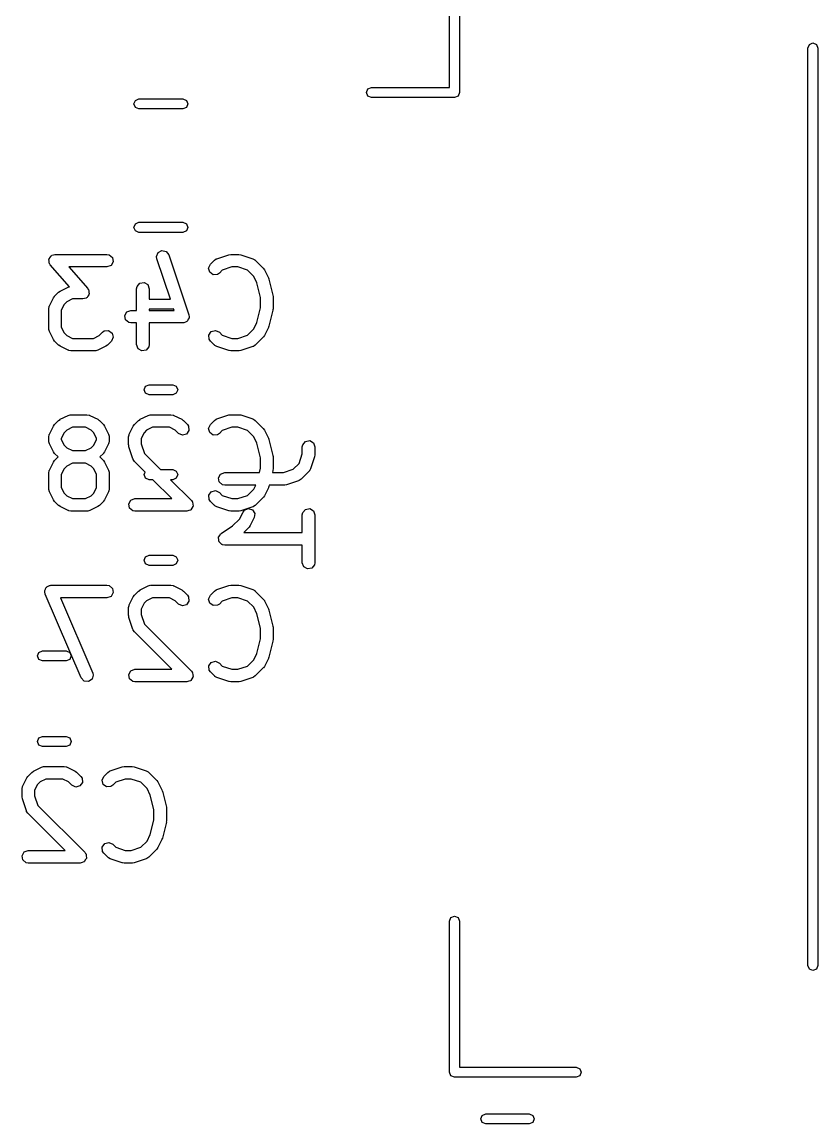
# Model space of a CAD drawing. Extents: x 0.17 to 5.44, y -2.52 to 1.79.
# Drawn here: x 3.13 to 3.503, y 0.811 to 1.327 of the extents above; entities that cross this region are included whole.
import ezdxf

# ---------------------------------------------------------------- set-up
doc = ezdxf.new("R2010")
doc.units = 0
doc.header["$MEASUREMENT"] = 0
doc.layers.add('BLACK', color=7, linetype='CONTINUOUS')

msp = doc.modelspace()

# ---------------------------------------------------------------- linework, layer by layer
at = {"layer": 'BLACK', "linetype": 'CONTINUOUS'}
for p, q in [((3.33031, 1.29665), (3.33031, 1.36516)), ((3.33504, 1.3628), (3.33504, 1.29429)), ((3.49843, 1.31516), (3.49912, 1.31683)), ((3.49843, 0.884843), (3.49843, 1.31516)), ((3.49912, 1.31683), (3.50079, 1.31752)), ((3.50079, 1.31752), (3.50246, 1.31683)), ((3.50246, 1.31683), (3.50315, 1.31516)), ((3.50315, 1.31516), (3.50315, 0.884843)), ((3.29134, 1.29429), (3.29203, 1.29596)), ((3.29203, 1.29262), (3.29134, 1.29429)), ((3.29203, 1.29596), (3.2937, 1.29665)), ((3.2937, 1.29193), (3.29203, 1.29262)), ((3.2937, 1.29665), (3.33031, 1.29665)), ((3.33268, 1.29193), (3.2937, 1.29193)), ((3.33435, 1.29262), (3.33268, 1.29193)), ((3.33504, 1.29429), (3.33435, 1.29262)), ((3.18235, 1.28894), (3.18304, 1.29061)), ((3.18304, 1.28727), (3.18235, 1.28894)), ((3.18304, 1.29061), (3.18471, 1.2913)), ((3.18471, 1.28657), (3.18304, 1.28727)), ((3.18471, 1.2913), (3.20529, 1.2913)), ((3.20529, 1.2913), (3.20696, 1.29061)), ((3.20696, 1.28727), (3.20529, 1.28657)), ((3.20696, 1.29061), (3.20765, 1.28894)), ((3.20765, 1.28894), (3.20696, 1.28727)), ((3.20529, 1.28657), (3.18471, 1.28657)), ((3.18235, 1.23106), (3.18304, 1.23273)), ((3.18304, 1.22939), (3.18235, 1.23106)), ((3.18304, 1.23273), (3.18471, 1.23343)), ((3.18471, 1.23343), (3.20529, 1.23343)), ((3.20529, 1.23343), (3.20696, 1.23273)), ((3.20696, 1.23273), (3.20765, 1.23106)), ((3.20765, 1.23106), (3.20696, 1.22939)), ((3.18471, 1.2287), (3.18304, 1.22939)), ((3.20529, 1.2287), (3.18471, 1.2287)), ((3.20696, 1.22939), (3.20529, 1.2287)), ((3.19373, 1.21925), (3.1955, 1.22021)), ((3.1955, 1.22021), (3.19748, 1.21981)), ((3.19748, 1.21981), (3.19874, 1.21823)), ((3.14241, 1.21593), (3.14253, 1.21613)), ((3.14255, 1.21515), (3.14241, 1.21593)), ((3.14252, 1.21637), (3.14302, 1.21699)), ((3.14253, 1.21613), (3.14252, 1.21637)), ((3.14257, 1.21435), (3.14255, 1.21515)), ((3.14302, 1.21699), (3.14342, 1.21768)), ((3.14342, 1.21768), (3.14364, 1.21776)), ((3.14364, 1.21776), (3.14379, 1.21794)), ((3.14379, 1.21794), (3.14457, 1.2181)), ((3.14457, 1.2181), (3.14532, 1.21837)), ((3.14532, 1.21837), (3.16969, 1.21837)), ((3.16969, 1.21837), (3.1707, 1.21819)), ((3.1707, 1.21819), (3.17225, 1.21689)), ((3.1726, 1.21491), (3.17159, 1.21316)), ((3.17225, 1.21689), (3.1726, 1.21491)), ((3.19299, 1.21737), (3.19373, 1.21925)), ((3.19314, 1.21636), (3.19299, 1.21737)), ((3.19944, 1.19744), (3.19314, 1.21636)), ((3.19874, 1.21823), (3.20811, 1.19011)), ((3.21822, 1.21376), (3.2201, 1.21563)), ((3.2201, 1.21563), (3.22094, 1.21622)), ((3.22094, 1.21622), (3.22111, 1.21623)), ((3.22111, 1.21623), (3.22125, 1.21634)), ((3.22125, 1.21634), (3.22687, 1.21822)), ((3.22687, 1.21822), (3.22775, 1.21835)), ((3.22775, 1.21835), (3.22781, 1.21837)), ((3.22781, 1.21837), (3.23156, 1.21837)), ((3.23156, 1.21837), (3.23243, 1.21822)), ((3.23243, 1.21822), (3.23249, 1.21822)), ((3.23249, 1.21822), (3.23812, 1.21634)), ((3.23812, 1.21634), (3.23902, 1.21586)), ((3.23902, 1.21586), (3.23911, 1.21571)), ((3.23911, 1.21571), (3.23927, 1.21563)), ((3.23927, 1.21563), (3.24302, 1.21188)), ((3.14274, 1.21406), (3.14257, 1.21435)), ((3.14276, 1.21394), (3.14274, 1.21406)), ((3.14287, 1.21385), (3.14276, 1.21394)), ((3.1431, 1.21347), (3.14287, 1.21385)), ((3.15206, 1.20323), (3.1431, 1.21347)), ((3.16969, 1.21247), (3.15183, 1.21247)), ((3.15183, 1.21247), (3.16066, 1.20236)), ((3.17159, 1.21316), (3.16969, 1.21247)), ((3.21737, 1.21193), (3.21822, 1.21376)), ((3.21789, 1.20997), (3.21737, 1.21193)), ((3.21955, 1.20882), (3.21789, 1.20997)), ((3.2224, 1.20958), (3.22156, 1.20899)), ((3.22378, 1.21096), (3.2224, 1.20958)), ((3.22829, 1.21247), (3.22378, 1.21096)), ((3.23108, 1.21247), (3.22829, 1.21247)), ((3.23559, 1.21096), (3.23108, 1.21247)), ((3.2385, 1.20804), (3.23559, 1.21096)), ((3.24302, 1.21188), (3.24353, 1.21116)), ((3.24353, 1.21116), (3.24357, 1.21111)), ((3.24357, 1.21111), (3.24545, 1.20736)), ((3.18379, 1.2033), (3.18509, 1.20485)), ((3.18509, 1.20485), (3.18708, 1.2052)), ((3.18708, 1.2052), (3.18883, 1.20419)), ((3.18883, 1.20419), (3.18952, 1.20229)), ((3.22156, 1.20899), (3.21955, 1.20882)), ((3.24002, 1.20501), (3.2385, 1.20804)), ((3.24173, 1.19818), (3.24002, 1.20501)), ((3.24545, 1.20736), (3.24559, 1.20688)), ((3.24559, 1.20688), (3.24567, 1.20676)), ((3.24567, 1.20676), (3.24755, 1.19926)), ((3.14511, 1.19876), (3.14698, 1.20063)), ((3.14698, 1.20063), (3.1477, 1.20114)), ((3.1477, 1.20114), (3.14775, 1.20119)), ((3.14775, 1.20119), (3.1515, 1.20306)), ((3.1515, 1.20306), (3.15206, 1.20323)), ((3.16066, 1.20236), (3.16089, 1.20198)), ((3.16124, 1.19947), (3.16074, 1.19885)), ((3.16089, 1.20198), (3.161, 1.2019)), ((3.161, 1.2019), (3.16102, 1.20178)), ((3.16102, 1.20178), (3.1612, 1.20149)), ((3.1612, 1.20149), (3.16121, 1.20069)), ((3.16121, 1.20069), (3.16135, 1.19991)), ((3.16135, 1.19991), (3.16123, 1.1997)), ((3.16123, 1.1997), (3.16124, 1.19947)), ((3.18361, 1.20229), (3.18379, 1.2033)), ((3.18361, 1.19212), (3.18361, 1.20229)), ((3.18952, 1.20229), (3.18952, 1.19744)), ((3.24755, 1.19926), (3.24759, 1.19867)), ((3.14237, 1.19292), (3.14254, 1.19393)), ((3.14254, 1.19393), (3.14266, 1.19407)), ((3.14266, 1.19407), (3.14268, 1.19424)), ((3.14268, 1.19424), (3.14455, 1.19799)), ((3.14455, 1.19799), (3.14508, 1.1987)), ((3.14508, 1.1987), (3.14511, 1.19876)), ((3.14962, 1.19492), (3.14827, 1.19222)), ((3.15082, 1.19612), (3.14962, 1.19492)), ((3.15351, 1.19747), (3.15082, 1.19612)), ((3.15844, 1.19747), (3.15351, 1.19747)), ((3.15919, 1.19774), (3.15844, 1.19747)), ((3.15997, 1.19789), (3.15919, 1.19774)), ((3.16012, 1.19808), (3.15997, 1.19789)), ((3.16034, 1.19816), (3.16012, 1.19808)), ((3.16074, 1.19885), (3.16034, 1.19816)), ((3.18952, 1.19744), (3.19944, 1.19744)), ((3.24173, 1.19328), (3.24173, 1.19818)), ((3.24759, 1.19867), (3.24763, 1.19855)), ((3.24763, 1.19855), (3.24763, 1.19292)), ((3.14237, 1.18355), (3.14237, 1.19292)), ((3.14827, 1.19222), (3.14827, 1.18424)), ((3.17803, 1.18968), (3.17904, 1.19143)), ((3.17838, 1.18769), (3.17803, 1.18968)), ((3.17904, 1.19143), (3.18094, 1.19212)), ((3.18094, 1.19212), (3.18361, 1.19212)), ((3.20053, 1.19272), (3.18952, 1.19272)), ((3.18952, 1.19272), (3.18952, 1.19212)), ((3.18952, 1.19212), (3.20121, 1.19212)), ((3.20096, 1.19289), (3.20053, 1.19272)), ((3.20121, 1.19212), (3.20096, 1.19289)), ((3.20822, 1.18866), (3.20782, 1.18796)), ((3.20811, 1.19011), (3.20826, 1.18909)), ((3.20826, 1.18909), (3.20818, 1.18888)), ((3.20818, 1.18888), (3.20822, 1.18866)), ((3.24002, 1.18645), (3.24173, 1.19328)), ((3.24755, 1.1922), (3.24567, 1.18471)), ((3.24763, 1.19292), (3.24753, 1.19234)), ((3.24753, 1.19234), (3.24755, 1.1922)), ((3.14243, 1.18338), (3.14237, 1.18355)), ((3.14239, 1.18321), (3.14243, 1.18338)), ((3.14827, 1.18424), (3.14962, 1.18155)), ((3.17993, 1.1864), (3.17838, 1.18769)), ((3.18094, 1.18622), (3.17993, 1.1864)), ((3.18361, 1.18622), (3.18094, 1.18622)), ((3.18361, 1.17605), (3.18361, 1.18622)), ((3.20531, 1.18622), (3.18952, 1.18622)), ((3.18952, 1.18622), (3.18952, 1.17605)), ((3.20552, 1.1863), (3.20531, 1.18622)), ((3.20574, 1.18625), (3.20552, 1.1863)), ((3.20645, 1.18663), (3.20574, 1.18625)), ((3.20721, 1.18691), (3.20645, 1.18663)), ((3.20732, 1.1871), (3.20721, 1.18691)), ((3.20752, 1.18721), (3.20732, 1.1871)), ((3.20782, 1.18796), (3.20752, 1.18721)), ((3.23559, 1.1805), (3.2385, 1.18342)), ((3.2385, 1.18342), (3.24002, 1.18645)), ((3.24545, 1.1841), (3.24357, 1.18035)), ((3.24546, 1.18424), (3.24545, 1.1841)), ((3.24567, 1.18471), (3.24546, 1.18424)), ((3.14268, 1.18223), (3.14239, 1.18321)), ((3.14455, 1.17848), (3.14268, 1.18223)), ((3.1446, 1.17843), (3.14455, 1.17848)), ((3.14511, 1.17771), (3.1446, 1.17843)), ((3.14962, 1.18155), (3.15082, 1.18035)), ((3.15082, 1.18035), (3.15351, 1.179)), ((3.15351, 1.179), (3.16337, 1.179)), ((3.16337, 1.179), (3.16607, 1.18035)), ((3.16607, 1.18035), (3.1676, 1.18189)), ((3.1676, 1.18189), (3.16844, 1.18247)), ((3.16844, 1.18247), (3.17045, 1.18265)), ((3.17045, 1.18265), (3.17211, 1.18149)), ((3.17263, 1.17954), (3.17178, 1.17771)), ((3.17211, 1.18149), (3.17263, 1.17954)), ((3.21746, 1.18056), (3.21862, 1.18222)), ((3.21763, 1.17855), (3.21746, 1.18056)), ((3.21822, 1.17771), (3.21763, 1.17855)), ((3.21862, 1.18222), (3.22057, 1.18274)), ((3.22057, 1.18274), (3.2224, 1.18189)), ((3.2224, 1.18189), (3.22378, 1.1805)), ((3.22378, 1.1805), (3.22829, 1.179)), ((3.22829, 1.179), (3.23108, 1.179)), ((3.23108, 1.179), (3.23559, 1.1805)), ((3.24302, 1.17958), (3.23927, 1.17583)), ((3.24305, 1.17964), (3.24302, 1.17958)), ((3.24357, 1.18035), (3.24305, 1.17964)), ((3.14698, 1.17583), (3.14511, 1.17771)), ((3.14704, 1.17581), (3.14698, 1.17583)), ((3.14775, 1.17528), (3.14704, 1.17581)), ((3.1515, 1.17341), (3.14775, 1.17528)), ((3.15167, 1.17339), (3.1515, 1.17341)), ((3.15181, 1.17327), (3.15167, 1.17339)), ((3.15282, 1.1731), (3.15181, 1.17327)), ((3.16407, 1.1731), (3.15282, 1.1731)), ((3.16423, 1.17316), (3.16407, 1.1731)), ((3.1644, 1.17311), (3.16423, 1.17316)), ((3.16539, 1.17341), (3.1644, 1.17311)), ((3.16914, 1.17528), (3.16539, 1.17341)), ((3.16918, 1.17533), (3.16914, 1.17528)), ((3.1699, 1.17583), (3.16918, 1.17533)), ((3.17178, 1.17771), (3.1699, 1.17583)), ((3.1843, 1.17415), (3.18361, 1.17605)), ((3.18605, 1.17314), (3.1843, 1.17415)), ((3.18804, 1.17349), (3.18605, 1.17314)), ((3.18934, 1.17504), (3.18804, 1.17349)), ((3.18952, 1.17605), (3.18934, 1.17504)), ((3.2201, 1.17583), (3.21822, 1.17771)), ((3.22026, 1.17576), (3.2201, 1.17583)), ((3.22035, 1.17561), (3.22026, 1.17576)), ((3.22125, 1.17512), (3.22035, 1.17561)), ((3.22687, 1.17325), (3.22125, 1.17512)), ((3.22694, 1.17325), (3.22687, 1.17325)), ((3.22781, 1.1731), (3.22694, 1.17325)), ((3.23156, 1.1731), (3.22781, 1.1731)), ((3.23162, 1.17312), (3.23156, 1.1731)), ((3.23249, 1.17325), (3.23162, 1.17312)), ((3.23812, 1.17512), (3.23249, 1.17325)), ((3.23825, 1.17523), (3.23812, 1.17512)), ((3.23843, 1.17525), (3.23825, 1.17523)), ((3.23927, 1.17583), (3.23843, 1.17525)), ((3.1871, 1.15492), (3.1878, 1.15659)), ((3.1878, 1.15325), (3.1871, 1.15492)), ((3.1878, 1.15659), (3.18947, 1.15728)), ((3.18947, 1.15256), (3.1878, 1.15325)), ((3.18947, 1.15728), (3.20053, 1.15728)), ((3.20053, 1.15256), (3.18947, 1.15256)), ((3.20053, 1.15728), (3.2022, 1.15659)), ((3.2022, 1.15325), (3.20053, 1.15256)), ((3.2022, 1.15659), (3.2029, 1.15492)), ((3.2029, 1.15492), (3.2022, 1.15325)), ((3.14775, 1.14103), (3.1515, 1.1429)), ((3.1515, 1.1429), (3.15248, 1.14319)), ((3.15248, 1.14319), (3.15265, 1.14315)), ((3.15265, 1.14315), (3.15282, 1.14321)), ((3.15282, 1.14321), (3.16032, 1.14321)), ((3.16032, 1.14321), (3.16133, 1.14304)), ((3.16133, 1.14304), (3.16146, 1.14292)), ((3.16146, 1.14292), (3.16164, 1.1429)), ((3.16164, 1.1429), (3.16539, 1.14103)), ((3.18524, 1.14103), (3.18899, 1.1429)), ((3.18899, 1.1429), (3.18998, 1.14319)), ((3.18998, 1.14319), (3.19015, 1.14315)), ((3.19015, 1.14315), (3.19031, 1.14321)), ((3.19031, 1.14321), (3.19969, 1.14321)), ((3.19969, 1.14321), (3.2007, 1.14304)), ((3.2007, 1.14304), (3.20083, 1.14292)), ((3.20083, 1.14292), (3.20101, 1.1429)), ((3.20101, 1.1429), (3.20476, 1.14103)), ((3.22125, 1.14119), (3.22687, 1.14306)), ((3.22687, 1.14306), (3.22775, 1.14319)), ((3.22775, 1.14319), (3.22781, 1.14321)), ((3.22781, 1.14321), (3.23156, 1.14321)), ((3.23156, 1.14321), (3.23243, 1.14306)), ((3.23243, 1.14306), (3.23249, 1.14306)), ((3.23249, 1.14306), (3.23812, 1.14119)), ((3.14268, 1.13408), (3.14455, 1.13783)), ((3.14455, 1.13783), (3.14508, 1.13854)), ((3.14508, 1.13854), (3.14511, 1.1386)), ((3.14511, 1.1386), (3.14698, 1.14047)), ((3.14698, 1.14047), (3.1477, 1.14098)), ((3.1477, 1.14098), (3.14775, 1.14103)), ((3.15351, 1.13731), (3.15082, 1.13596)), ((3.15962, 1.13731), (3.15351, 1.13731)), ((3.16232, 1.13596), (3.15962, 1.13731)), ((3.16539, 1.14103), (3.1661, 1.1405)), ((3.1661, 1.1405), (3.16615, 1.14047)), ((3.16615, 1.14047), (3.16803, 1.1386)), ((3.16803, 1.1386), (3.16854, 1.13788)), ((3.16854, 1.13788), (3.16858, 1.13783)), ((3.16858, 1.13783), (3.17046, 1.13408)), ((3.18017, 1.13408), (3.18205, 1.13783)), ((3.18205, 1.13783), (3.18257, 1.13854)), ((3.18257, 1.13854), (3.1826, 1.1386)), ((3.1826, 1.1386), (3.18448, 1.14047)), ((3.18448, 1.14047), (3.1852, 1.14098)), ((3.1852, 1.14098), (3.18524, 1.14103)), ((3.19101, 1.13731), (3.18831, 1.13596)), ((3.19899, 1.13731), (3.19101, 1.13731)), ((3.20169, 1.13596), (3.19899, 1.13731)), ((3.20476, 1.14103), (3.20547, 1.1405)), ((3.20547, 1.1405), (3.20552, 1.14047)), ((3.20552, 1.14047), (3.2074, 1.1386)), ((3.2074, 1.1386), (3.20799, 1.13776)), ((3.20799, 1.13776), (3.20816, 1.13575)), ((3.21737, 1.13677), (3.21822, 1.1386)), ((3.21822, 1.1386), (3.2201, 1.14047)), ((3.2201, 1.14047), (3.22094, 1.14106)), ((3.22094, 1.14106), (3.22111, 1.14108)), ((3.22111, 1.14108), (3.22125, 1.14119)), ((3.22829, 1.13731), (3.22378, 1.13581)), ((3.23108, 1.13731), (3.22829, 1.13731)), ((3.23559, 1.13581), (3.23108, 1.13731)), ((3.23812, 1.14119), (3.23902, 1.1407)), ((3.23902, 1.1407), (3.23911, 1.14055)), ((3.23911, 1.14055), (3.23927, 1.14047)), ((3.23927, 1.14047), (3.24302, 1.13672)), ((3.14237, 1.13276), (3.14254, 1.13377)), ((3.14237, 1.13089), (3.14237, 1.13276)), ((3.14254, 1.13377), (3.14266, 1.13391)), ((3.14266, 1.13391), (3.14268, 1.13408)), ((3.14962, 1.13476), (3.14827, 1.13206)), ((3.14827, 1.13206), (3.14827, 1.13158)), ((3.15082, 1.13596), (3.14962, 1.13476)), ((3.16351, 1.13476), (3.16232, 1.13596)), ((3.16486, 1.13206), (3.16351, 1.13476)), ((3.16486, 1.13158), (3.16486, 1.13206)), ((3.17046, 1.13408), (3.17075, 1.1331)), ((3.17075, 1.1331), (3.17071, 1.13293)), ((3.17071, 1.13293), (3.17077, 1.13276)), ((3.17077, 1.13276), (3.17077, 1.13089)), ((3.17986, 1.13276), (3.18004, 1.13377)), ((3.17986, 1.12901), (3.17986, 1.13276)), ((3.18004, 1.13377), (3.18015, 1.13391)), ((3.18015, 1.13391), (3.18017, 1.13408)), ((3.18712, 1.13476), (3.18577, 1.13206)), ((3.18577, 1.13206), (3.18577, 1.12949)), ((3.18831, 1.13596), (3.18712, 1.13476)), ((3.20322, 1.13442), (3.20169, 1.13596)), ((3.20505, 1.13357), (3.20322, 1.13442)), ((3.207, 1.13409), (3.20505, 1.13357)), ((3.20816, 1.13575), (3.207, 1.13409)), ((3.21789, 1.13482), (3.21737, 1.13677)), ((3.21955, 1.13366), (3.21789, 1.13482)), ((3.22156, 1.13383), (3.21955, 1.13366)), ((3.2224, 1.13442), (3.22156, 1.13383)), ((3.22378, 1.13581), (3.2224, 1.13442)), ((3.2385, 1.13289), (3.23559, 1.13581)), ((3.24002, 1.12986), (3.2385, 1.13289)), ((3.24302, 1.13672), (3.24353, 1.136)), ((3.24353, 1.136), (3.24357, 1.13596)), ((3.24357, 1.13596), (3.24545, 1.13221)), ((3.24545, 1.13221), (3.24559, 1.13172)), ((3.24559, 1.13172), (3.24567, 1.1316)), ((3.14243, 1.13072), (3.14237, 1.13089)), ((3.14239, 1.13055), (3.14243, 1.13072)), ((3.14268, 1.12957), (3.14239, 1.13055)), ((3.14455, 1.12582), (3.14268, 1.12957)), ((3.14827, 1.13158), (3.14962, 1.12889)), ((3.14962, 1.12889), (3.15082, 1.12769)), ((3.15082, 1.12769), (3.15351, 1.12634)), ((3.15962, 1.12634), (3.16232, 1.12769)), ((3.16232, 1.12769), (3.16351, 1.12889)), ((3.16351, 1.12889), (3.16486, 1.13158)), ((3.17046, 1.12957), (3.16858, 1.12582)), ((3.17048, 1.12974), (3.17046, 1.12957)), ((3.17059, 1.12988), (3.17048, 1.12974)), ((3.17077, 1.13089), (3.17059, 1.12988)), ((3.17988, 1.12895), (3.17986, 1.12901)), ((3.18001, 1.12808), (3.17988, 1.12895)), ((3.18189, 1.12245), (3.18001, 1.12808)), ((3.18577, 1.12949), (3.18727, 1.12498)), ((3.24173, 1.12302), (3.24002, 1.12986)), ((3.24567, 1.1316), (3.24755, 1.1241)), ((3.26131, 1.12812), (3.26149, 1.12913)), ((3.26131, 1.12485), (3.26131, 1.12812)), ((3.26149, 1.12913), (3.26279, 1.13068)), ((3.26279, 1.13068), (3.26478, 1.13103)), ((3.26478, 1.13103), (3.26653, 1.13002)), ((3.26653, 1.13002), (3.26722, 1.12812)), ((3.26722, 1.12812), (3.26722, 1.12437)), ((3.1446, 1.12577), (3.14455, 1.12582)), ((3.14455, 1.12096), (3.14508, 1.12167)), ((3.14511, 1.12505), (3.1446, 1.12577)), ((3.14508, 1.12167), (3.14511, 1.12173)), ((3.14677, 1.12339), (3.14511, 1.12505)), ((3.14511, 1.12173), (3.14677, 1.12339)), ((3.15351, 1.12634), (3.15962, 1.12634)), ((3.16803, 1.12505), (3.16637, 1.12339)), ((3.16637, 1.12339), (3.16803, 1.12173)), ((3.16806, 1.12511), (3.16803, 1.12505)), ((3.16803, 1.12173), (3.16854, 1.121)), ((3.16858, 1.12582), (3.16806, 1.12511)), ((3.182, 1.12232), (3.18189, 1.12245)), ((3.18201, 1.12214), (3.182, 1.12232)), ((3.1826, 1.1213), (3.18201, 1.12214)), ((3.18727, 1.12498), (3.19481, 1.11744)), ((3.24173, 1.11813), (3.24173, 1.12302)), ((3.24755, 1.1241), (3.24759, 1.12352)), ((3.24759, 1.12352), (3.24763, 1.12339)), ((3.24763, 1.12339), (3.24763, 1.11776)), ((3.25981, 1.12034), (3.26131, 1.12485)), ((3.26707, 1.12344), (3.26519, 1.11781)), ((3.26722, 1.12437), (3.26707, 1.1235)), ((3.26707, 1.1235), (3.26707, 1.12344)), ((3.14237, 1.11589), (3.14254, 1.1169)), ((3.14254, 1.1169), (3.14266, 1.11703)), ((3.14266, 1.11703), (3.14268, 1.11721)), ((3.14268, 1.11721), (3.14455, 1.12096)), ((3.14962, 1.11789), (3.14827, 1.11519)), ((3.15082, 1.11909), (3.14962, 1.11789)), ((3.15351, 1.12043), (3.15082, 1.11909)), ((3.15962, 1.12043), (3.15351, 1.12043)), ((3.16232, 1.11909), (3.15962, 1.12043)), ((3.16351, 1.11789), (3.16232, 1.11909)), ((3.16486, 1.11519), (3.16351, 1.11789)), ((3.16854, 1.121), (3.16858, 1.12096)), ((3.16858, 1.12096), (3.17046, 1.11721)), ((3.17046, 1.11721), (3.17075, 1.11623)), ((3.17075, 1.11623), (3.17071, 1.11605)), ((3.18761, 1.11629), (3.1826, 1.1213)), ((3.1871, 1.11508), (3.18761, 1.11629)), ((3.19481, 1.11744), (3.20053, 1.11744)), ((3.20053, 1.11744), (3.2022, 1.11675)), ((3.2022, 1.11675), (3.2029, 1.11508)), ((3.24122, 1.11608), (3.24173, 1.11813)), ((3.24755, 1.11705), (3.2473, 1.11608)), ((3.24763, 1.11776), (3.24753, 1.11718)), ((3.24753, 1.11718), (3.24755, 1.11705)), ((3.25254, 1.11608), (3.25705, 1.11758)), ((3.25705, 1.11758), (3.25981, 1.12034)), ((3.26448, 1.11666), (3.26073, 1.11291)), ((3.26455, 1.11682), (3.26448, 1.11666)), ((3.26471, 1.11691), (3.26455, 1.11682)), ((3.26519, 1.11781), (3.26471, 1.11691)), ((3.14237, 1.10839), (3.14237, 1.11589)), ((3.14827, 1.11519), (3.14827, 1.10909)), ((3.16486, 1.10909), (3.16486, 1.11519)), ((3.17071, 1.11605), (3.17077, 1.11589)), ((3.17077, 1.11589), (3.17077, 1.10839)), ((3.1878, 1.11341), (3.1871, 1.11508)), ((3.18947, 1.11272), (3.1878, 1.11341)), ((3.19118, 1.11272), (3.18947, 1.11272)), ((3.20006, 1.10384), (3.19118, 1.11272)), ((3.20053, 1.11272), (3.19954, 1.11272)), ((3.19954, 1.11272), (3.20927, 1.10298)), ((3.2022, 1.11341), (3.20053, 1.11272)), ((3.2029, 1.11508), (3.2022, 1.11341)), ((3.22199, 1.11364), (3.223, 1.11539)), ((3.22234, 1.11165), (3.22199, 1.11364)), ((3.22389, 1.11035), (3.22234, 1.11165)), ((3.223, 1.11539), (3.2249, 1.11608)), ((3.2249, 1.11608), (3.24122, 1.11608)), ((3.2473, 1.11608), (3.25254, 1.11608)), ((3.25958, 1.1122), (3.25395, 1.11032)), ((3.25971, 1.11231), (3.25958, 1.1122)), ((3.25989, 1.11232), (3.25971, 1.11231)), ((3.26073, 1.11291), (3.25989, 1.11232)), ((3.14243, 1.10822), (3.14237, 1.10839)), ((3.14239, 1.10805), (3.14243, 1.10822)), ((3.14268, 1.10707), (3.14239, 1.10805)), ((3.14455, 1.10332), (3.14268, 1.10707)), ((3.14827, 1.10909), (3.14962, 1.10639)), ((3.14962, 1.10639), (3.15082, 1.10519)), ((3.16232, 1.10519), (3.16351, 1.10639)), ((3.16351, 1.10639), (3.16486, 1.10909)), ((3.17046, 1.10707), (3.16858, 1.10332)), ((3.17048, 1.10724), (3.17046, 1.10707)), ((3.17059, 1.10738), (3.17048, 1.10724)), ((3.17077, 1.10839), (3.17059, 1.10738)), ((3.21746, 1.1054), (3.21862, 1.10706)), ((3.21862, 1.10706), (3.22057, 1.10758)), ((3.22057, 1.10758), (3.2224, 1.10673)), ((3.2224, 1.10673), (3.22378, 1.10535)), ((3.2249, 1.11017), (3.22389, 1.11035)), ((3.23946, 1.11017), (3.2249, 1.11017)), ((3.23559, 1.10535), (3.2385, 1.10826)), ((3.2385, 1.10826), (3.23946, 1.11017)), ((3.24545, 1.10894), (3.24357, 1.10519)), ((3.24546, 1.10908), (3.24545, 1.10894)), ((3.24567, 1.10955), (3.24546, 1.10908)), ((3.24583, 1.11017), (3.24567, 1.10955)), ((3.25302, 1.11017), (3.24583, 1.11017)), ((3.25308, 1.11019), (3.25302, 1.11017)), ((3.25395, 1.11032), (3.25308, 1.11019)), ((3.1446, 1.10328), (3.14455, 1.10332)), ((3.14511, 1.10255), (3.1446, 1.10328)), ((3.14698, 1.10068), (3.14511, 1.10255)), ((3.14704, 1.10065), (3.14698, 1.10068)), ((3.15082, 1.10519), (3.15351, 1.10384)), ((3.15351, 1.10384), (3.15962, 1.10384)), ((3.15962, 1.10384), (3.16232, 1.10519)), ((3.16615, 1.10068), (3.16543, 1.10017)), ((3.16803, 1.10255), (3.16615, 1.10068)), ((3.16806, 1.10261), (3.16803, 1.10255)), ((3.16858, 1.10332), (3.16806, 1.10261)), ((3.17991, 1.1014), (3.18092, 1.10315)), ((3.18026, 1.09941), (3.17991, 1.1014)), ((3.18092, 1.10315), (3.18281, 1.10384)), ((3.18281, 1.10384), (3.20006, 1.10384)), ((3.20927, 1.10298), (3.20964, 1.10245)), ((3.20964, 1.10245), (3.20974, 1.10237)), ((3.20974, 1.10237), (3.20976, 1.10229)), ((3.20976, 1.10229), (3.20986, 1.10214)), ((3.20986, 1.10214), (3.20994, 1.10125)), ((3.20994, 1.10125), (3.21009, 1.10038)), ((3.21763, 1.10339), (3.21746, 1.1054)), ((3.21822, 1.10255), (3.21763, 1.10339)), ((3.2201, 1.10068), (3.21822, 1.10255)), ((3.22026, 1.1006), (3.2201, 1.10068)), ((3.22378, 1.10535), (3.22829, 1.10384)), ((3.22829, 1.10384), (3.23108, 1.10384)), ((3.23108, 1.10384), (3.23559, 1.10535)), ((3.23927, 1.10068), (3.23843, 1.10009)), ((3.24302, 1.10443), (3.23927, 1.10068)), ((3.24305, 1.10449), (3.24302, 1.10443)), ((3.24357, 1.10519), (3.24305, 1.10449)), ((3.14775, 1.10012), (3.14704, 1.10065)), ((3.1515, 1.09825), (3.14775, 1.10012)), ((3.15167, 1.09823), (3.1515, 1.09825)), ((3.15181, 1.09812), (3.15167, 1.09823)), ((3.15282, 1.09794), (3.15181, 1.09812)), ((3.16032, 1.09794), (3.15282, 1.09794)), ((3.16048, 1.098), (3.16032, 1.09794)), ((3.16065, 1.09796), (3.16048, 1.098)), ((3.16164, 1.09825), (3.16065, 1.09796)), ((3.16539, 1.10012), (3.16164, 1.09825)), ((3.16543, 1.10017), (3.16539, 1.10012)), ((3.1818, 1.09812), (3.18026, 1.09941)), ((3.18281, 1.09794), (3.1818, 1.09812)), ((3.20719, 1.09794), (3.18281, 1.09794)), ((3.20802, 1.09824), (3.20719, 1.09794)), ((3.20888, 1.09847), (3.20802, 1.09824)), ((3.20896, 1.09858), (3.20888, 1.09847)), ((3.20908, 1.09863), (3.20896, 1.09858)), ((3.20953, 1.0994), (3.20908, 1.09863)), ((3.21004, 1.10013), (3.20953, 1.0994)), ((3.21009, 1.10038), (3.21003, 1.10026)), ((3.21003, 1.10026), (3.21004, 1.10013)), ((3.22035, 1.10045), (3.22026, 1.1006)), ((3.22125, 1.09996), (3.22035, 1.10045)), ((3.22687, 1.09809), (3.22125, 1.09996)), ((3.22694, 1.09809), (3.22687, 1.09809)), ((3.22781, 1.09794), (3.22694, 1.09809)), ((3.23156, 1.09794), (3.22781, 1.09794)), ((3.23162, 1.09796), (3.23156, 1.09794)), ((3.23249, 1.09809), (3.23162, 1.09796)), ((3.23184, 1.09425), (3.2335, 1.09757)), ((3.23812, 1.09996), (3.23249, 1.09809)), ((3.2335, 1.09757), (3.23412, 1.09839)), ((3.23412, 1.09839), (3.23597, 1.0992)), ((3.23597, 1.0992), (3.2379, 1.09862)), ((3.2379, 1.09862), (3.23902, 1.09694)), ((3.23825, 1.10007), (3.23812, 1.09996)), ((3.23843, 1.10009), (3.23825, 1.10007)), ((3.23902, 1.09694), (3.23879, 1.09493)), ((3.26131, 1.09625), (3.26149, 1.09726)), ((3.26131, 1.08795), (3.26131, 1.09625)), ((3.26149, 1.09726), (3.26279, 1.09881)), ((3.26279, 1.09881), (3.26478, 1.09916)), ((3.26478, 1.09916), (3.26653, 1.09815)), ((3.26653, 1.09815), (3.26722, 1.09625)), ((3.26722, 1.09625), (3.26722, 1.07375)), ((3.22326, 1.08746), (3.22864, 1.09105)), ((3.22864, 1.09105), (3.23184, 1.09425)), ((3.23636, 1.09041), (3.2339, 1.08795)), ((3.23639, 1.09047), (3.23636, 1.09041)), ((3.23691, 1.09118), (3.23639, 1.09047)), ((3.23879, 1.09493), (3.23691, 1.09118)), ((3.22199, 1.08551), (3.22207, 1.08566)), ((3.22214, 1.08467), (3.22199, 1.08551)), ((3.22206, 1.08583), (3.22257, 1.08652)), ((3.22207, 1.08566), (3.22206, 1.08583)), ((3.22257, 1.08652), (3.223, 1.08726)), ((3.223, 1.08726), (3.22316, 1.08732)), ((3.22316, 1.08732), (3.22326, 1.08746)), ((3.2339, 1.08795), (3.26131, 1.08795)), ((3.22219, 1.08382), (3.22214, 1.08467)), ((3.22231, 1.08369), (3.22219, 1.08382)), ((3.22234, 1.08353), (3.22231, 1.08369)), ((3.223, 1.08297), (3.22234, 1.08353)), ((3.22359, 1.08235), (3.223, 1.08297)), ((3.22376, 1.08234), (3.22359, 1.08235)), ((3.22389, 1.08223), (3.22376, 1.08234)), ((3.2249, 1.08205), (3.22389, 1.08223)), ((3.26131, 1.08205), (3.2249, 1.08205)), ((3.26131, 1.07375), (3.26131, 1.08205)), ((3.1871, 1.07492), (3.1878, 1.07659)), ((3.1878, 1.07325), (3.1871, 1.07492)), ((3.1878, 1.07659), (3.18947, 1.07728)), ((3.18947, 1.07728), (3.20053, 1.07728)), ((3.20053, 1.07728), (3.2022, 1.07659)), ((3.2022, 1.07659), (3.2029, 1.07492)), ((3.2029, 1.07492), (3.2022, 1.07325)), ((3.18947, 1.07256), (3.1878, 1.07325)), ((3.20053, 1.07256), (3.18947, 1.07256)), ((3.2022, 1.07325), (3.20053, 1.07256)), ((3.262, 1.07186), (3.26131, 1.07375)), ((3.26375, 1.07085), (3.262, 1.07186)), ((3.26574, 1.0712), (3.26375, 1.07085)), ((3.26704, 1.07274), (3.26574, 1.0712)), ((3.26722, 1.07375), (3.26704, 1.07274)), ((3.1405, 1.0601), (3.1406, 1.06043)), ((3.14073, 1.0591), (3.1405, 1.0601)), ((3.14054, 1.06077), (3.14088, 1.06137)), ((3.1406, 1.06043), (3.14054, 1.06077)), ((3.14088, 1.06137), (3.14108, 1.06203)), ((3.14108, 1.06203), (3.14137, 1.06222)), ((3.14137, 1.06222), (3.14155, 1.06252)), ((3.14155, 1.06252), (3.14219, 1.06276)), ((3.14219, 1.06276), (3.14277, 1.06314)), ((3.14277, 1.06314), (3.14312, 1.06309)), ((3.14312, 1.06309), (3.14344, 1.06321)), ((3.14344, 1.06321), (3.16969, 1.06321)), ((3.16969, 1.06321), (3.1707, 1.06304)), ((3.1707, 1.06304), (3.17225, 1.06174)), ((3.1726, 1.05975), (3.17159, 1.058)), ((3.17225, 1.06174), (3.1726, 1.05975)), ((3.1826, 1.0586), (3.18448, 1.06047)), ((3.18448, 1.06047), (3.1852, 1.06098)), ((3.1852, 1.06098), (3.18524, 1.06103)), ((3.18524, 1.06103), (3.18899, 1.0629)), ((3.18899, 1.0629), (3.18998, 1.06319)), ((3.18998, 1.06319), (3.19015, 1.06315)), ((3.19015, 1.06315), (3.19031, 1.06321)), ((3.19031, 1.06321), (3.19969, 1.06321)), ((3.19969, 1.06321), (3.2007, 1.06304)), ((3.2007, 1.06304), (3.20083, 1.06292)), ((3.20083, 1.06292), (3.20101, 1.0629)), ((3.20101, 1.0629), (3.20476, 1.06103)), ((3.20476, 1.06103), (3.20547, 1.0605)), ((3.20547, 1.0605), (3.20552, 1.06047)), ((3.20552, 1.06047), (3.2074, 1.0586)), ((3.21822, 1.0586), (3.2201, 1.06047)), ((3.2201, 1.06047), (3.22094, 1.06106)), ((3.22094, 1.06106), (3.22111, 1.06108)), ((3.22111, 1.06108), (3.22125, 1.06119)), ((3.22125, 1.06119), (3.22687, 1.06306)), ((3.22687, 1.06306), (3.22775, 1.06319)), ((3.22775, 1.06319), (3.22781, 1.06321)), ((3.22781, 1.06321), (3.23156, 1.06321)), ((3.23156, 1.06321), (3.23243, 1.06306)), ((3.23243, 1.06306), (3.23249, 1.06306)), ((3.23249, 1.06306), (3.23812, 1.06119)), ((3.23812, 1.06119), (3.23902, 1.0607)), ((3.23902, 1.0607), (3.23911, 1.06055)), ((3.23911, 1.06055), (3.23927, 1.06047)), ((3.23927, 1.06047), (3.24302, 1.05672)), ((3.1576, 1.01973), (3.14073, 1.0591)), ((3.16969, 1.05731), (3.14792, 1.05731)), ((3.14792, 1.05731), (3.16303, 1.02205)), ((3.17159, 1.058), (3.16969, 1.05731)), ((3.18017, 1.05408), (3.18205, 1.05783)), ((3.18205, 1.05783), (3.18257, 1.05854)), ((3.18257, 1.05854), (3.1826, 1.0586)), ((3.18712, 1.05476), (3.18577, 1.05206)), ((3.18831, 1.05596), (3.18712, 1.05476)), ((3.19101, 1.05731), (3.18831, 1.05596)), ((3.19899, 1.05731), (3.19101, 1.05731)), ((3.20169, 1.05596), (3.19899, 1.05731)), ((3.20322, 1.05442), (3.20169, 1.05596)), ((3.20505, 1.05357), (3.20322, 1.05442)), ((3.20816, 1.05575), (3.207, 1.05409)), ((3.2074, 1.0586), (3.20799, 1.05776)), ((3.20799, 1.05776), (3.20816, 1.05575)), ((3.21737, 1.05677), (3.21822, 1.0586)), ((3.21789, 1.05482), (3.21737, 1.05677)), ((3.21955, 1.05366), (3.21789, 1.05482)), ((3.2224, 1.05442), (3.22156, 1.05383)), ((3.22378, 1.05581), (3.2224, 1.05442)), ((3.22829, 1.05731), (3.22378, 1.05581)), ((3.23108, 1.05731), (3.22829, 1.05731)), ((3.23559, 1.05581), (3.23108, 1.05731)), ((3.2385, 1.05289), (3.23559, 1.05581)), ((3.24302, 1.05672), (3.24353, 1.056)), ((3.24353, 1.056), (3.24357, 1.05596)), ((3.24357, 1.05596), (3.24545, 1.05221)), ((3.17986, 1.05276), (3.18004, 1.05377)), ((3.17986, 1.04901), (3.17986, 1.05276)), ((3.17988, 1.04895), (3.17986, 1.04901)), ((3.18004, 1.05377), (3.18015, 1.05391)), ((3.18015, 1.05391), (3.18017, 1.05408)), ((3.18577, 1.05206), (3.18577, 1.04949)), ((3.18577, 1.04949), (3.18727, 1.04498)), ((3.207, 1.05409), (3.20505, 1.05357)), ((3.22156, 1.05383), (3.21955, 1.05366)), ((3.24002, 1.04986), (3.2385, 1.05289)), ((3.24173, 1.04302), (3.24002, 1.04986)), ((3.24545, 1.05221), (3.24559, 1.05172)), ((3.24559, 1.05172), (3.24567, 1.0516)), ((3.24567, 1.0516), (3.24755, 1.0441)), ((3.18001, 1.04808), (3.17988, 1.04895)), ((3.18189, 1.04245), (3.18001, 1.04808)), ((3.18727, 1.04498), (3.20927, 1.02298)), ((3.24755, 1.0441), (3.24759, 1.04352)), ((3.182, 1.04232), (3.18189, 1.04245)), ((3.18201, 1.04214), (3.182, 1.04232)), ((3.1826, 1.0413), (3.18201, 1.04214)), ((3.20006, 1.02384), (3.1826, 1.0413)), ((3.24173, 1.03813), (3.24173, 1.04302)), ((3.24759, 1.04352), (3.24763, 1.04339)), ((3.24763, 1.04339), (3.24763, 1.03776)), ((3.24002, 1.03129), (3.24173, 1.03813)), ((3.24755, 1.03705), (3.24567, 1.02955)), ((3.24763, 1.03776), (3.24753, 1.03718)), ((3.24753, 1.03718), (3.24755, 1.03705)), ((3.1371, 1.03008), (3.1378, 1.03175)), ((3.1378, 1.02841), (3.1371, 1.03008)), ((3.1378, 1.03175), (3.13947, 1.03244)), ((3.13947, 1.02772), (3.1378, 1.02841)), ((3.13947, 1.03244), (3.15053, 1.03244)), ((3.15053, 1.03244), (3.1522, 1.03175)), ((3.1522, 1.02841), (3.15053, 1.02772)), ((3.1522, 1.03175), (3.1529, 1.03008)), ((3.1529, 1.03008), (3.1522, 1.02841)), ((3.2385, 1.02826), (3.24002, 1.03129)), ((3.24545, 1.02894), (3.24357, 1.02519)), ((3.24546, 1.02908), (3.24545, 1.02894)), ((3.24567, 1.02955), (3.24546, 1.02908)), ((3.15053, 1.02772), (3.13947, 1.02772)), ((3.18092, 1.02315), (3.18281, 1.02384)), ((3.18281, 1.02384), (3.20006, 1.02384)), ((3.21746, 1.0254), (3.21862, 1.02706)), ((3.21763, 1.02339), (3.21746, 1.0254)), ((3.21822, 1.02255), (3.21763, 1.02339)), ((3.21862, 1.02706), (3.22057, 1.02758)), ((3.22057, 1.02758), (3.2224, 1.02673)), ((3.2224, 1.02673), (3.22378, 1.02535)), ((3.22378, 1.02535), (3.22829, 1.02384)), ((3.22829, 1.02384), (3.23108, 1.02384)), ((3.23108, 1.02384), (3.23559, 1.02535)), ((3.23559, 1.02535), (3.2385, 1.02826)), ((3.24302, 1.02443), (3.23927, 1.02068)), ((3.24305, 1.02449), (3.24302, 1.02443)), ((3.24357, 1.02519), (3.24305, 1.02449)), ((3.15899, 1.01825), (3.1576, 1.01973)), ((3.16099, 1.01802), (3.15899, 1.01825)), ((3.16268, 1.01912), (3.16099, 1.01802)), ((3.16326, 1.02106), (3.16268, 1.01912)), ((3.16303, 1.02205), (3.16326, 1.02106)), ((3.17991, 1.0214), (3.18092, 1.02315)), ((3.18026, 1.01941), (3.17991, 1.0214)), ((3.1818, 1.01812), (3.18026, 1.01941)), ((3.18281, 1.01794), (3.1818, 1.01812)), ((3.20802, 1.01824), (3.20719, 1.01794)), ((3.20888, 1.01847), (3.20802, 1.01824)), ((3.20896, 1.01858), (3.20888, 1.01847)), ((3.20908, 1.01863), (3.20896, 1.01858)), ((3.20953, 1.0194), (3.20908, 1.01863)), ((3.20927, 1.02298), (3.20964, 1.02245)), ((3.21004, 1.02013), (3.20953, 1.0194)), ((3.20964, 1.02245), (3.20974, 1.02237)), ((3.20974, 1.02237), (3.20976, 1.02229)), ((3.20976, 1.02229), (3.20986, 1.02214)), ((3.20986, 1.02214), (3.20994, 1.02125)), ((3.20994, 1.02125), (3.21009, 1.02038)), ((3.21009, 1.02038), (3.21003, 1.02026)), ((3.21003, 1.02026), (3.21004, 1.02013)), ((3.2201, 1.02068), (3.21822, 1.02255)), ((3.22026, 1.0206), (3.2201, 1.02068)), ((3.22035, 1.02045), (3.22026, 1.0206)), ((3.22125, 1.01996), (3.22035, 1.02045)), ((3.22687, 1.01809), (3.22125, 1.01996)), ((3.22694, 1.01809), (3.22687, 1.01809)), ((3.22781, 1.01794), (3.22694, 1.01809)), ((3.23249, 1.01809), (3.23162, 1.01796)), ((3.23812, 1.01996), (3.23249, 1.01809)), ((3.23825, 1.02007), (3.23812, 1.01996)), ((3.23843, 1.02009), (3.23825, 1.02007)), ((3.23927, 1.02068), (3.23843, 1.02009)), ((3.20719, 1.01794), (3.18281, 1.01794)), ((3.23156, 1.01794), (3.22781, 1.01794)), ((3.23162, 1.01796), (3.23156, 1.01794)), ((3.1378, 0.991592), (3.13947, 0.992283)), ((3.13947, 0.992283), (3.15053, 0.992283)), ((3.15053, 0.992283), (3.1522, 0.991592)), ((3.1371, 0.989921), (3.1378, 0.991592)), ((3.1378, 0.988251), (3.1371, 0.989921)), ((3.13947, 0.987559), (3.1378, 0.988251)), ((3.15053, 0.987559), (3.13947, 0.987559)), ((3.1522, 0.988251), (3.15053, 0.987559)), ((3.1522, 0.991592), (3.1529, 0.989921)), ((3.1529, 0.989921), (3.1522, 0.988251)), ((3.13524, 0.976027), (3.13899, 0.977902)), ((3.13899, 0.977902), (3.13998, 0.978194)), ((3.13998, 0.978194), (3.14015, 0.978153)), ((3.14015, 0.978153), (3.14031, 0.978213)), ((3.14031, 0.978213), (3.14969, 0.978213)), ((3.14969, 0.978213), (3.1507, 0.978035)), ((3.1507, 0.978035), (3.15083, 0.977922)), ((3.15083, 0.977922), (3.15101, 0.977902)), ((3.15101, 0.977902), (3.15476, 0.976027)), ((3.17125, 0.976187), (3.17687, 0.978062)), ((3.17687, 0.978062), (3.17775, 0.978191)), ((3.17775, 0.978191), (3.17781, 0.978213)), ((3.17781, 0.978213), (3.18156, 0.978213)), ((3.18156, 0.978213), (3.18243, 0.97806)), ((3.18243, 0.97806), (3.18249, 0.978062)), ((3.18249, 0.978062), (3.18812, 0.976187)), ((3.13017, 0.969082), (3.13205, 0.972832)), ((3.13205, 0.972832), (3.13257, 0.973541)), ((3.13257, 0.973541), (3.1326, 0.973599)), ((3.1326, 0.973599), (3.13448, 0.975474)), ((3.13448, 0.975474), (3.1352, 0.97598)), ((3.1352, 0.97598), (3.13524, 0.976027)), ((3.14101, 0.972308), (3.13831, 0.970959)), ((3.14899, 0.972308), (3.14101, 0.972308)), ((3.15169, 0.970959), (3.14899, 0.972308)), ((3.15476, 0.976027), (3.15547, 0.975501)), ((3.15547, 0.975501), (3.15552, 0.975474)), ((3.15552, 0.975474), (3.1574, 0.973599)), ((3.1574, 0.973599), (3.15799, 0.972759)), ((3.15799, 0.972759), (3.15816, 0.970747)), ((3.16737, 0.971768), (3.16822, 0.973599)), ((3.16789, 0.969817), (3.16737, 0.971768)), ((3.16822, 0.973599), (3.1701, 0.975474)), ((3.1701, 0.975474), (3.17094, 0.976062)), ((3.17094, 0.976062), (3.17111, 0.976077)), ((3.17111, 0.976077), (3.17125, 0.976187)), ((3.17829, 0.972308), (3.17378, 0.970805)), ((3.18108, 0.972308), (3.17829, 0.972308)), ((3.18559, 0.970805), (3.18108, 0.972308)), ((3.18812, 0.976187), (3.18902, 0.975699)), ((3.18902, 0.975699), (3.18911, 0.975548)), ((3.18911, 0.975548), (3.18927, 0.975474)), ((3.18927, 0.975474), (3.19302, 0.971724)), ((3.19302, 0.971724), (3.19353, 0.971001)), ((3.12986, 0.967761), (3.13004, 0.968771)), ((3.12986, 0.964012), (3.12986, 0.967761)), ((3.13004, 0.968771), (3.13015, 0.968907)), ((3.13015, 0.968907), (3.13017, 0.969082)), ((3.13712, 0.969762), (3.13577, 0.967064)), ((3.13577, 0.967064), (3.13577, 0.964491)), ((3.13831, 0.970959), (3.13712, 0.969762)), ((3.15322, 0.969423), (3.15169, 0.970959)), ((3.15505, 0.96857), (3.15322, 0.969423)), ((3.157, 0.969092), (3.15505, 0.96857)), ((3.15816, 0.970747), (3.157, 0.969092)), ((3.16955, 0.968659), (3.16789, 0.969817)), ((3.17156, 0.968835), (3.16955, 0.968659)), ((3.1724, 0.969423), (3.17156, 0.968835)), ((3.17378, 0.970805), (3.1724, 0.969423)), ((3.18851, 0.967887), (3.18559, 0.970805)), ((3.19002, 0.964856), (3.18851, 0.967887)), ((3.19353, 0.971001), (3.19357, 0.970957)), ((3.19357, 0.970957), (3.19545, 0.967207)), ((3.19545, 0.967207), (3.19559, 0.966719)), ((3.19559, 0.966719), (3.19567, 0.966603)), ((3.19567, 0.966603), (3.19755, 0.959104)), ((3.12988, 0.963951), (3.12986, 0.964012)), ((3.13001, 0.963078), (3.12988, 0.963951)), ((3.13189, 0.957454), (3.13001, 0.963078)), ((3.13577, 0.964491), (3.13727, 0.959983)), ((3.19173, 0.958024), (3.19002, 0.964856)), ((3.132, 0.957316), (3.13189, 0.957454)), ((3.13201, 0.95714), (3.132, 0.957316)), ((3.1326, 0.9563), (3.13201, 0.95714)), ((3.15006, 0.938843), (3.1326, 0.9563)), ((3.13727, 0.959983), (3.15927, 0.937978)), ((3.19173, 0.953127), (3.19173, 0.958024)), ((3.19755, 0.959104), (3.19759, 0.958516)), ((3.19759, 0.958516), (3.19763, 0.958388)), ((3.19763, 0.958388), (3.19763, 0.952763)), ((3.19002, 0.946295), (3.19173, 0.953127)), ((3.19755, 0.952047), (3.19567, 0.944548)), ((3.19763, 0.952763), (3.19753, 0.952183)), ((3.19753, 0.952183), (3.19755, 0.952047)), ((3.18851, 0.943264), (3.19002, 0.946295)), ((3.16746, 0.940404), (3.16862, 0.942059)), ((3.16862, 0.942059), (3.17057, 0.942582)), ((3.17057, 0.942582), (3.1724, 0.941728)), ((3.1724, 0.941728), (3.17378, 0.940346)), ((3.18559, 0.940346), (3.18851, 0.943264)), ((3.19545, 0.943944), (3.19357, 0.940194)), ((3.19546, 0.944083), (3.19545, 0.943944)), ((3.19567, 0.944548), (3.19546, 0.944083)), ((3.12991, 0.936403), (3.13092, 0.938152)), ((3.13026, 0.934414), (3.12991, 0.936403)), ((3.13092, 0.938152), (3.13281, 0.938843)), ((3.13281, 0.938843), (3.15006, 0.938843)), ((3.15927, 0.937978), (3.15964, 0.93745)), ((3.15964, 0.93745), (3.15974, 0.937367)), ((3.15974, 0.937367), (3.15976, 0.937289)), ((3.15976, 0.937289), (3.15986, 0.937138)), ((3.15986, 0.937138), (3.15994, 0.936253)), ((3.15994, 0.936253), (3.16009, 0.935378)), ((3.16009, 0.935378), (3.16003, 0.935261)), ((3.16763, 0.938392), (3.16746, 0.940404)), ((3.16822, 0.937552), (3.16763, 0.938392)), ((3.1701, 0.935677), (3.16822, 0.937552)), ((3.17026, 0.935603), (3.1701, 0.935677)), ((3.17035, 0.935452), (3.17026, 0.935603)), ((3.17125, 0.934964), (3.17035, 0.935452)), ((3.17378, 0.940346), (3.17829, 0.938843)), ((3.17829, 0.938843), (3.18108, 0.938843)), ((3.18108, 0.938843), (3.18559, 0.940346)), ((3.18927, 0.935677), (3.18843, 0.935089)), ((3.19302, 0.939427), (3.18927, 0.935677)), ((3.19305, 0.939485), (3.19302, 0.939427)), ((3.19357, 0.940194), (3.19305, 0.939485)), ((3.1318, 0.933116), (3.13026, 0.934414)), ((3.13281, 0.932938), (3.1318, 0.933116)), ((3.15719, 0.932938), (3.13281, 0.932938)), ((3.15802, 0.933242), (3.15719, 0.932938)), ((3.15888, 0.933472), (3.15802, 0.933242)), ((3.15896, 0.933582), (3.15888, 0.933472)), ((3.15908, 0.933629), (3.15896, 0.933582)), ((3.15953, 0.934398), (3.15908, 0.933629)), ((3.16004, 0.935126), (3.15953, 0.934398)), ((3.16003, 0.935261), (3.16004, 0.935126)), ((3.17687, 0.933089), (3.17125, 0.934964)), ((3.17694, 0.933091), (3.17687, 0.933089)), ((3.17781, 0.932938), (3.17694, 0.933091)), ((3.18156, 0.932938), (3.17781, 0.932938)), ((3.18162, 0.93296), (3.18156, 0.932938)), ((3.18249, 0.933089), (3.18162, 0.93296)), ((3.18812, 0.934964), (3.18249, 0.933089)), ((3.18825, 0.935074), (3.18812, 0.934964)), ((3.18843, 0.935089), (3.18825, 0.935074)), ((3.33031, 0.905709), (3.33101, 0.907379)), ((3.33031, 0.834843), (3.33031, 0.905709)), ((3.33101, 0.907379), (3.33268, 0.908071)), ((3.33268, 0.908071), (3.33435, 0.907379)), ((3.33435, 0.907379), (3.33504, 0.905709)), ((3.33504, 0.905709), (3.33504, 0.837205)), ((3.49912, 0.883172), (3.49843, 0.884843)), ((3.50315, 0.884843), (3.50246, 0.883172)), ((3.50079, 0.88248), (3.49912, 0.883172)), ((3.50246, 0.883172), (3.50079, 0.88248)), ((3.33504, 0.837205), (3.38976, 0.837205)), ((3.38976, 0.837205), (3.39143, 0.836513)), ((3.33101, 0.833172), (3.33031, 0.834843)), ((3.33268, 0.83248), (3.33101, 0.833172)), ((3.38976, 0.83248), (3.33268, 0.83248)), ((3.39143, 0.833172), (3.38976, 0.83248)), ((3.39143, 0.836513), (3.39213, 0.834843)), ((3.39213, 0.834843), (3.39143, 0.833172)), ((3.34496, 0.812953), (3.34565, 0.814623)), ((3.34565, 0.811282), (3.34496, 0.812953)), ((3.34565, 0.814623), (3.34732, 0.815315)), ((3.34732, 0.815315), (3.36768, 0.815315)), ((3.36768, 0.815315), (3.36935, 0.814623)), ((3.36935, 0.814623), (3.37004, 0.812953)), ((3.37004, 0.812953), (3.36935, 0.811282)), ((3.34732, 0.810591), (3.34565, 0.811282)), ((3.36768, 0.810591), (3.34732, 0.810591)), ((3.36935, 0.811282), (3.36768, 0.810591))]:
    msp.add_line(p, q, dxfattribs=at)

doc.saveas('drawing.dxf')
